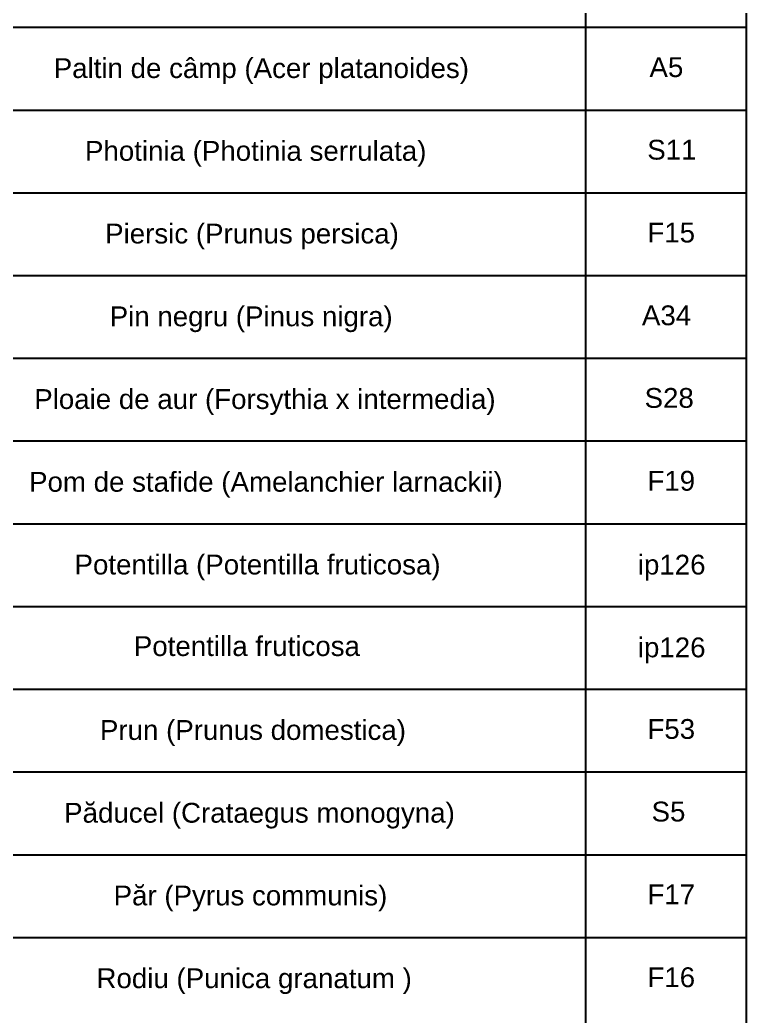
# Model space of a CAD drawing. Header units: millimetres. Extents: x 0 to 135, y -17 to 120.
# Drawn here: x 7.56 to 21.16, y 34.31 to 52.82 of the extents above; entities that cross this region are included whole.
import ezdxf

# ---------------------------------------------------------------- set-up
doc = ezdxf.new("R2010")
doc.units = ezdxf.units.MM
doc.layers.add('Plan View', color=7, linetype='Continuous')
doc.layers.add('Plant Legend', color=7, linetype='Continuous')
picture_1 = doc.add_image_def('image1.jpg', size_in_pixel=(8192, 8192))

# ---------------------------------------------------------------- blocks, each defined once
blk = doc.blocks.new('1')
at = {"flags": 1}
for tag in ['Export Name', 'Export Layer']:
    blk.add_attdef(tag, (0, 0), '', height=0.0254, dxfattribs=at)
at = {"layer": 'Plan View'}
image = blk.add_image(picture_1, insert=(0, 0), size_in_units=(120, 120), dxfattribs=dict(at, fade=50))
image.dxf.flags = 7
blk = doc.blocks.new('422')
at = {"layer": 'Plant Legend'}
blk.add_lwpolyline([(0.458, 119.298), (21.053, 119.298), (21.053, 6.559), (0.458, 6.559)], close=True, dxfattribs=at)
for points in [[(18.065, 118.087), (18.065, 6.559)], [(0.458, 52.684), (21.053, 52.684)], [(0.458, 51.147), (21.053, 51.147)], [(0.458, 49.609), (21.053, 49.609)], [(0.458, 48.072), (21.053, 48.072)], [(0.458, 46.534), (21.053, 46.534)], [(0.458, 44.997), (21.053, 44.997)], [(0.458, 43.459), (21.053, 43.459)], [(0.458, 41.922), (21.053, 41.922)], [(0.458, 40.384), (21.053, 40.384)], [(0.458, 38.847), (21.053, 38.847)], [(0.458, 37.309), (21.053, 37.309)], [(0.458, 35.772), (21.053, 35.772)]]:
    blk.add_lwpolyline(points, dxfattribs=at)
at = {"flags": 1}
for tag in ['Export Name', 'Export Layer']:
    blk.add_attdef(tag, (0, 0), '', height=0.0254, dxfattribs=at)
at = {"layer": 'Plant Legend', "char_height": 0.36812, "attachment_point": 1}
for s, insert in [('\\fArial|b0|i0;Paltin de câmp (Acer platanoides)', (8.183, 52.11)), ('\\fArial|b0|i0;A5', (19.254, 52.128)), ('\\fArial|b0|i0;Photinia (Photinia serrulata)', (8.764, 50.572)), ('\\fArial|b0|i0;S11', (19.213, 50.594)), ('\\fArial|b0|i0;Piersic (Prunus persica)', (9.139, 49.035)), ('\\fArial|b0|i0;F15', (19.215, 49.054)), ('\\fArial|b0|i0;Pin negru (Pinus nigra)', (9.223, 47.497)), ('\\fArial|b0|i0;A34', (19.114, 47.516)), ('\\fArial|b0|i0;Ploaie de aur (Forsythia x intermedia)', (7.821, 45.96)), ('\\fArial|b0|i0;S28', (19.163, 45.981)), ('\\fArial|b0|i0;Pom de stafide (Amelanchier larnackii)', (7.725, 44.422)), ('\\fArial|b0|i0;F19', (19.216, 44.441)), ('\\fArial|b0|i0;Potentilla (Potentilla fruticosa)', (8.57, 42.885)), ('\\fArial|b0|i0;ip126', (19.038, 42.883)), ('\\fArial|b0|i0;Potentilla fruticosa', (9.672, 41.369)), ('\\fArial|b0|i0;ip126', (19.038, 41.345)), ('\\fArial|b0|i0;Prun (Prunus domestica)', (9.042, 39.81)), ('\\fArial|b0|i0;F53', (19.216, 39.829)), ('\\fArial|b0|i0;Păducel (Crataegus monogyna)', (8.377, 38.272)), ('\\fArial|b0|i0;S5', (19.293, 38.294)), ('\\fArial|b0|i0;Păr (Pyrus communis)', (9.296, 36.735)), ('\\fArial|b0|i0;F17', (19.216, 36.755)), ('\\fArial|b0|i0;Rodiu (Punica granatum )', (8.978, 35.197)), ('\\fArial|b0|i0;F16', (19.216, 35.216))]:
    blk.add_mtext(s, dxfattribs=dict(at, insert=insert))

msp = doc.modelspace()

# ---------------------------------------------------------------- block references
at = {"layer": 'Plan View', "color": 7}
msp.add_blockref('1', (0, 0), dxfattribs=at)
at = {"layer": 'Plant Legend', "color": 7}
msp.add_blockref('422', (0, 0), dxfattribs=at)

doc.saveas('drawing.dxf')
